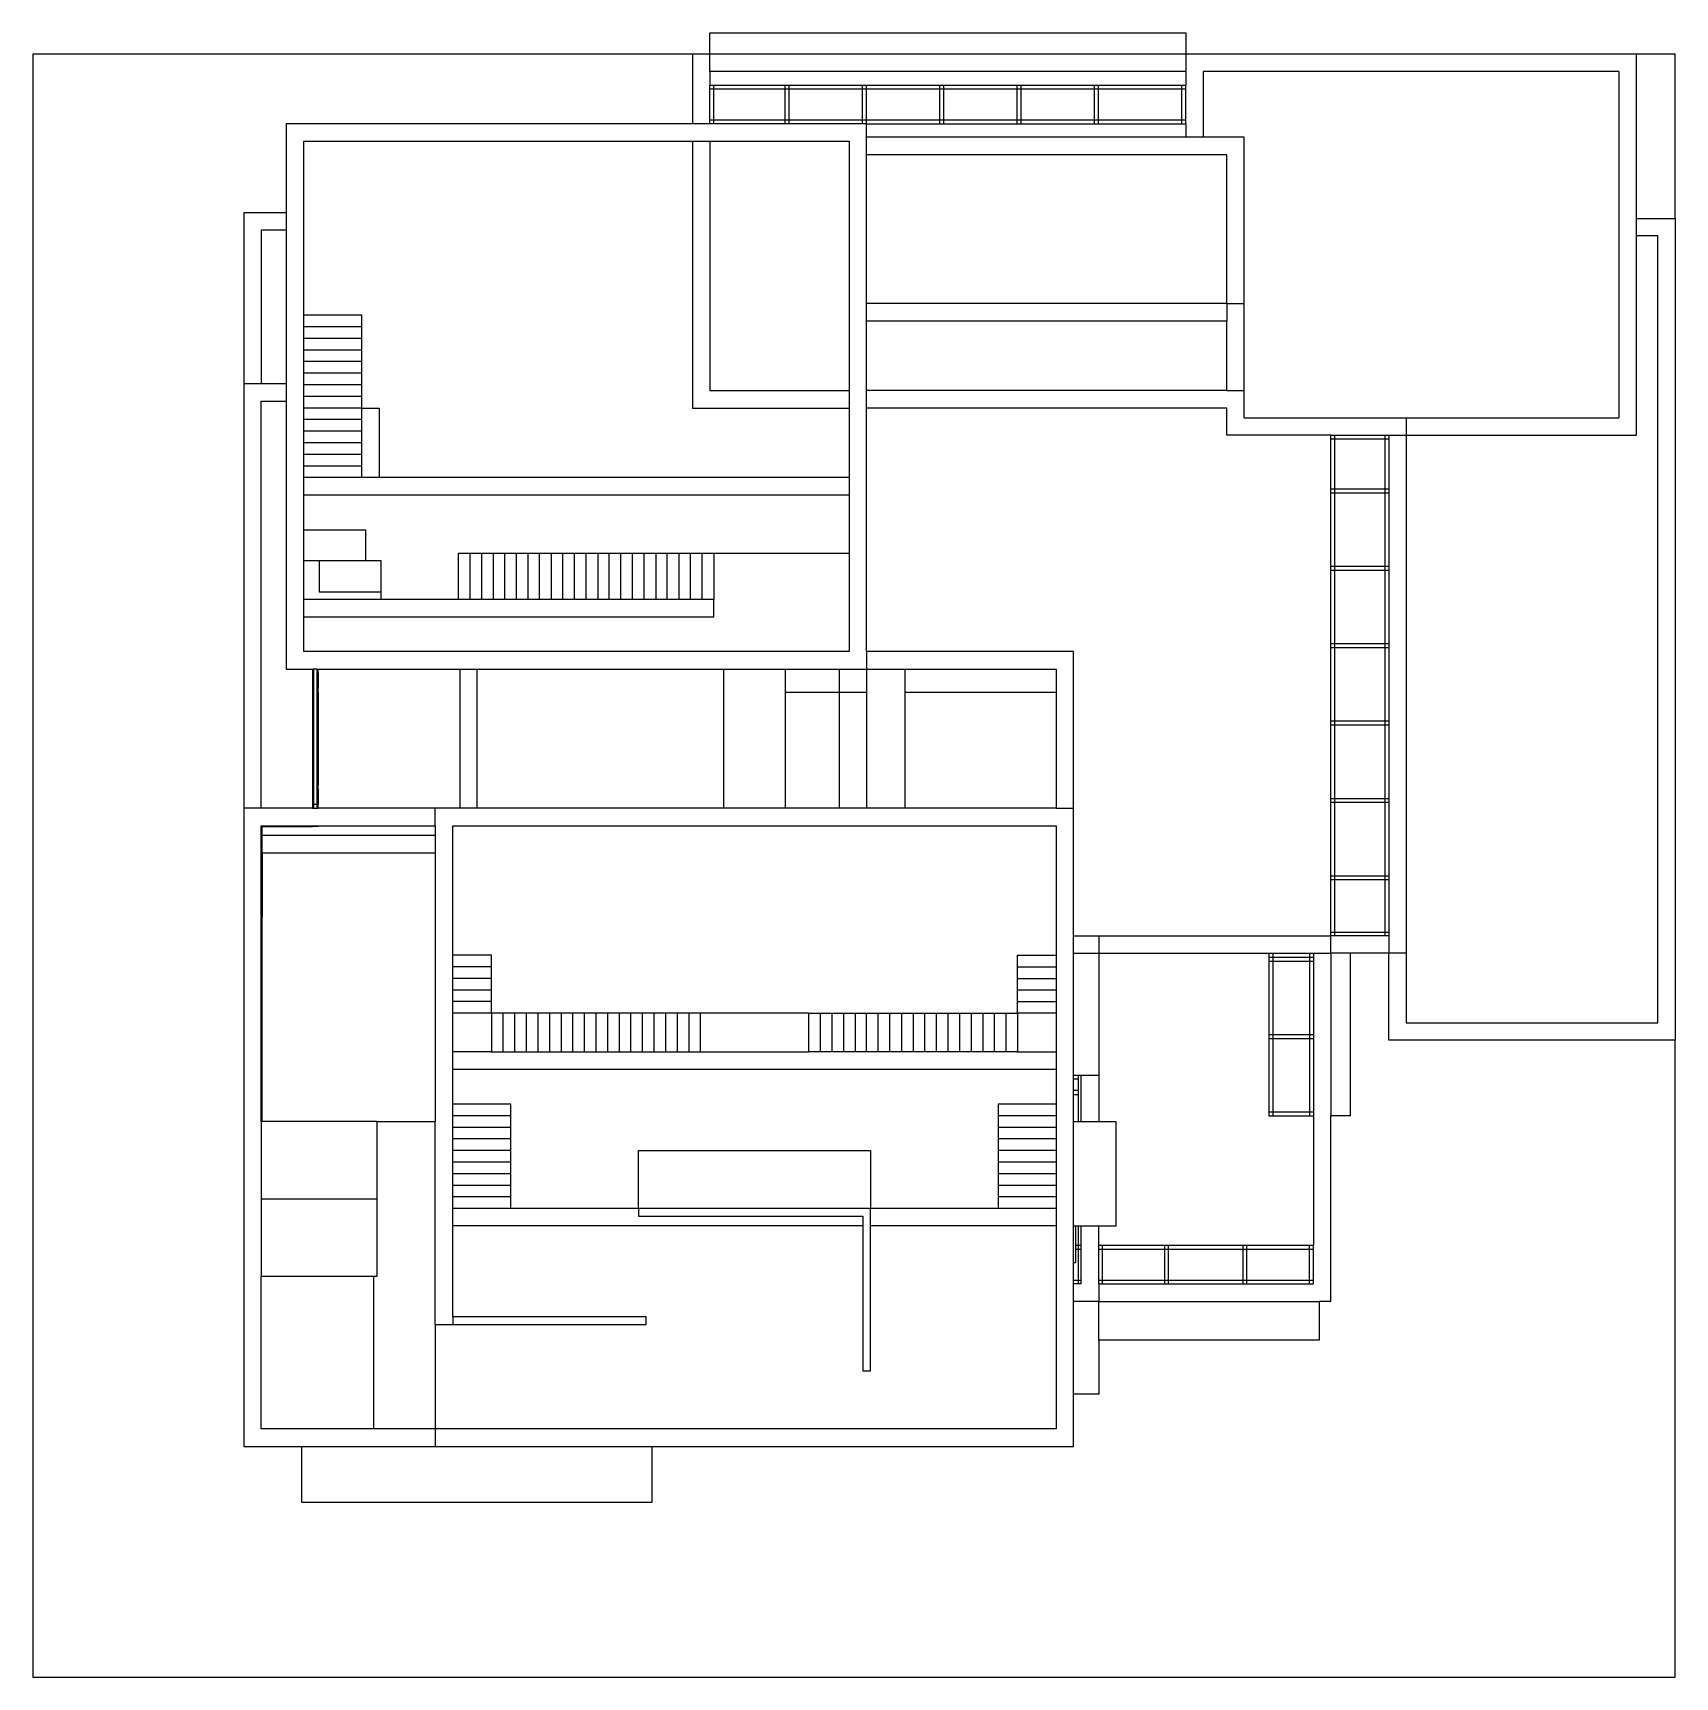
# Model space of a CAD drawing. Extents: x -21131 to 21319, y -23806 to 18710.
import ezdxf

# ---------------------------------------------------------------- set-up
doc = ezdxf.new("R2010")
doc.units = 0
doc.layers.get('0').update_dxf_attribs({"linetype": 'CONTINUOUS'})
doc.layers.add('SECTIONCUTEDGES', color=7, linetype='CONTINUOUS')

msp = doc.modelspace()

# ---------------------------------------------------------------- linework, layer by layer
for p, q in [((-3631, 18710), (8669, 18710)), ((-3631, 18160), (-3631, 18710)), ((8669, 18710), (8669, 18160)), ((-21131, 18160), (-21131, -23806)), ((-4081, 18160), (-21131, 18160)), ((-4081, 18160), (-4081, 16360)), ((-3631, 18160), (-4081, 18160)), ((8669, 18160), (-3631, 18160)), ((-3631, 17710), (-3631, 18160)), ((8669, 18160), (8669, 17710)), ((20319, 18160), (8669, 18160)), ((20319, 13910), (20319, 18160)), ((21319, 18160), (20319, 18160)), ((21319, 13910), (21319, 18160)), ((8669, 17710), (-3631, 17710)), ((-3631, 17710), (-3631, 17360)), ((8669, 17710), (8669, 17360)), ((9119, 17710), (9119, 16010)), ((19869, 17710), (9119, 17710)), ((19869, 17710), (19869, 8760)), ((-3631, 17260), (-3631, 17360)), ((-3631, 17360), (-3531, 17360)), ((-3631, 17260), (-3531, 17260)), ((-3631, 16460), (-3631, 17260)), ((-3531, 17360), (-1685, 17360)), ((-3531, 17260), (-3531, 17360)), ((-3531, 17260), (-1685, 17260)), ((-3531, 16460), (-3531, 17260)), ((-1685, 17360), (-1585, 17360)), ((-1685, 17260), (-1685, 17360)), ((-1685, 17260), (-1585, 17260)), ((-1685, 16460), (-1685, 17260)), ((-1585, 17260), (-1585, 17360)), ((-1585, 17360), (315, 17360)), ((-1585, 16460), (-1585, 17260)), ((-1585, 17260), (315, 17260)), ((315, 17360), (415, 17360)), ((315, 17260), (315, 17360)), ((315, 16460), (315, 17260)), ((315, 17260), (415, 17260)), ((415, 17260), (415, 17360)), ((415, 17360), (2315, 17360)), ((415, 16460), (415, 17260)), ((415, 17260), (2315, 17260)), ((2315, 17360), (2415, 17360)), ((2315, 17260), (2315, 17360)), ((2315, 16460), (2315, 17260)), ((2315, 17260), (2415, 17260)), ((2415, 17260), (2415, 17360)), ((2415, 17360), (4315, 17360)), ((2415, 16460), (2415, 17260)), ((2415, 17260), (4315, 17260)), ((4315, 17360), (4415, 17360)), ((4315, 17260), (4315, 17360)), ((4315, 16460), (4315, 17260)), ((4315, 17260), (4415, 17260)), ((4415, 17260), (4415, 17360)), ((4415, 17360), (6315, 17360)), ((4415, 16460), (4415, 17260)), ((4415, 17260), (6315, 17260)), ((6315, 17360), (6415, 17360)), ((6315, 17260), (6315, 17360)), ((6315, 16460), (6315, 17260)), ((6315, 17260), (6415, 17260)), ((6415, 17260), (6415, 17360)), ((6415, 17360), (8569, 17360)), ((6415, 16460), (6415, 17260)), ((6415, 17260), (8569, 17260)), ((8569, 17360), (8669, 17360)), ((8569, 17260), (8569, 17360)), ((8569, 16460), (8569, 17260)), ((8569, 17260), (8669, 17260)), ((8669, 17260), (8669, 17360)), ((8669, 16460), (8669, 17260)), ((-3631, 16360), (-3631, 16460)), ((-3631, 16460), (-3531, 16460)), ((-3531, 16360), (-3531, 16460)), ((-3531, 16460), (-1685, 16460)), ((-1685, 16360), (-1685, 16460)), ((-1685, 16460), (-1585, 16460)), ((-1585, 16360), (-1585, 16460)), ((-1585, 16460), (315, 16460)), ((315, 16360), (315, 16460)), ((315, 16460), (415, 16460)), ((415, 16360), (415, 16460)), ((415, 16460), (2315, 16460)), ((419, 16360), (2315, 16360)), ((2315, 16360), (2315, 16460)), ((2315, 16460), (2415, 16460)), ((2315, 16360), (2415, 16360)), ((2415, 16360), (2415, 16460)), ((2415, 16460), (4315, 16460)), ((2415, 16360), (4315, 16360)), ((4315, 16360), (4315, 16460)), ((4315, 16460), (4415, 16460)), ((4315, 16360), (4415, 16360)), ((4415, 16360), (4415, 16460)), ((4415, 16460), (6315, 16460)), ((4415, 16360), (6315, 16360)), ((6315, 16360), (6315, 16460)), ((6315, 16460), (6415, 16460)), ((6315, 16360), (6415, 16360)), ((6415, 16360), (6415, 16460)), ((6415, 16460), (8569, 16460)), ((6415, 16360), (8569, 16360)), ((8569, 16360), (8569, 16460)), ((8569, 16460), (8669, 16460)), ((8569, 16360), (8669, 16360)), ((8669, 16360), (8669, 16460)), ((8669, 16360), (8669, 16010)), ((-4081, 15910), (-4081, 9010)), ((-3631, 15910), (-3631, 9460)), ((8669, 16010), (419, 16010)), ((9119, 16010), (8669, 16010)), ((10181, 16010), (9119, 16010)), ((10181, 11710), (10181, 16010)), ((9731, 15560), (419, 15560)), ((9731, 11710), (9731, 15560)), ((-15681, 14056), (-15681, 9639)), ((-14581, 14056), (-15681, 14056)), ((-14581, 13606), (-15231, 13606)), ((-15231, 13606), (-15231, 9639)), ((20319, 13910), (21319, 13910)), ((20319, 13460), (20319, 13910)), ((21319, 13910), (21319, -7340)), ((20869, 13460), (20319, 13460)), ((20319, 8310), (20319, 13460)), ((20869, -6890), (20869, 13460)), ((9731, 11710), (419, 11710)), ((9731, 11710), (10181, 11710)), ((9731, 11710), (9731, 11260)), ((10181, 9460), (10181, 11710)), ((-12631, 11410), (-14131, 11410)), ((-12631, 11110), (-14131, 11110)), ((-12631, 11110), (-12631, 11410)), ((-12631, 10810), (-12631, 11110)), ((9731, 11260), (419, 11260)), ((9731, 9460), (9731, 11260)), ((-12631, 10810), (-14131, 10810)), ((-12631, 10510), (-12631, 10810)), ((-12631, 10510), (-14131, 10510)), ((-12631, 10210), (-14131, 10210)), ((-12631, 10210), (-12631, 10510)), ((-12631, 9910), (-12631, 10210)), ((-12631, 9910), (-14131, 9910)), ((-12631, 9610), (-12631, 9910)), ((-15231, 9639), (-15681, 9639)), ((-15681, 9639), (-15681, -1340)), ((-14581, 9639), (-15231, 9639)), ((-12631, 9610), (-14131, 9610)), ((-12631, 9310), (-12631, 9610)), ((-3631, 9460), (-31, 9460)), ((9731, 9460), (419, 9460)), ((9731, 9460), (10181, 9460)), ((10181, 8760), (10181, 9460)), ((-15231, -1340), (-15231, 9189)), ((-15231, 9189), (-14581, 9189)), ((-12631, 9310), (-14131, 9310)), ((-12631, 9010), (-14131, 9010)), ((-12631, 9010), (-12631, 9310)), ((-12631, 9010), (-12181, 9010)), ((-12631, 8710), (-12631, 9010)), ((-12181, 9010), (-12181, 7210)), ((-4081, 9010), (-31, 9010)), ((9731, 9010), (419, 9010)), ((9731, 8310), (9731, 9010)), ((-12631, 8710), (-14131, 8710)), ((-12631, 8410), (-12631, 8710)), ((10181, 8760), (14369, 8760)), ((14369, 8760), (14369, 8310)), ((14369, 8760), (19869, 8760)), ((-12631, 8410), (-14131, 8410)), ((-12631, 8110), (-14131, 8110)), ((-12631, 8110), (-12631, 8410)), ((-12631, 7810), (-12631, 8110)), ((12419, 8310), (9731, 8310)), ((12419, 8310), (12519, 8310)), ((12419, 8210), (12419, 8310)), ((12419, 8210), (12519, 8210)), ((12419, 6917), (12419, 8210)), ((12519, 8310), (13819, 8310)), ((12519, 8310), (12519, 8210)), ((12519, 8210), (13819, 8210)), ((12519, 8210), (12519, 6917)), ((13819, 8310), (13919, 8310)), ((13819, 8310), (13819, 8210)), ((13819, 8210), (13919, 8210)), ((13819, 8210), (13819, 6917)), ((13919, 8310), (13919, 8210)), ((13919, 8310), (14369, 8310)), ((13919, 8210), (13919, 6917)), ((14369, 8310), (14369, -5090)), ((14369, 8310), (20319, 8310)), ((-12631, 7810), (-14131, 7810)), ((-12631, 7510), (-12631, 7810)), ((-12631, 7510), (-14131, 7510)), ((-12631, 7210), (-12631, 7510)), ((-12631, 7210), (-14131, 7210)), ((-12181, 7210), (-12631, 7210)), ((-31, 7210), (-12181, 7210)), ((12419, 6917), (12519, 6917)), ((12419, 6817), (12419, 6917)), ((12419, 6817), (12519, 6817)), ((12419, 4917), (12419, 6817)), ((12519, 6917), (13819, 6917)), ((12519, 6917), (12519, 6817)), ((12519, 6817), (13819, 6817)), ((12519, 6817), (12519, 4917)), ((13819, 6917), (13919, 6917)), ((13819, 6917), (13819, 6817)), ((13819, 6817), (13919, 6817)), ((13819, 6817), (13819, 4917)), ((13919, 6917), (13919, 6817)), ((13919, 6817), (13919, 4917)), ((-31, 6760), (-14131, 6760)), ((-14131, 5860), (-12531, 5860)), ((-12531, 5860), (-12531, 5060)), ((-10131, 4060), (-10131, 5260)), ((-10131, 5260), (-9831, 5260)), ((-9831, 5260), (-9531, 5260)), ((-9831, 4060), (-9831, 5260)), ((-9531, 5260), (-9231, 5260)), ((-9531, 5260), (-9531, 4060)), ((-9231, 5260), (-8931, 5260)), ((-9231, 5260), (-9231, 4060)), ((-8931, 5260), (-8631, 5260)), ((-8931, 4060), (-8931, 5260)), ((-8631, 5260), (-8331, 5260)), ((-8631, 4060), (-8631, 5260)), ((-8331, 5260), (-8031, 5260)), ((-8331, 4060), (-8331, 5260)), ((-8031, 5260), (-7731, 5260)), ((-8031, 4060), (-8031, 5260)), ((-7731, 5260), (-7431, 5260)), ((-7731, 5260), (-7731, 4060)), ((-7431, 5260), (-7131, 5260)), ((-7431, 4060), (-7431, 5260)), ((-7131, 5260), (-6831, 5260)), ((-7131, 4060), (-7131, 5260)), ((-6831, 5260), (-6531, 5260)), ((-6831, 4060), (-6831, 5260)), ((-6531, 5260), (-6231, 5260)), ((-6531, 5260), (-6531, 4060)), ((-6231, 5260), (-5931, 5260)), ((-6231, 4060), (-6231, 5260)), ((-5931, 5260), (-5631, 5260)), ((-5931, 4060), (-5931, 5260)), ((-5631, 5260), (-5331, 5260)), ((-5631, 4060), (-5631, 5260)), ((-5331, 5260), (-5031, 5260)), ((-5331, 4060), (-5331, 5260)), ((-5031, 5260), (-4731, 5260)), ((-5031, 5260), (-5031, 4060)), ((-4731, 5260), (-4431, 5260)), ((-4731, 4060), (-4731, 5260)), ((-4431, 5260), (-4131, 5260)), ((-4431, 5260), (-4431, 4060)), ((-4131, 5260), (-3831, 5260)), ((-4131, 4060), (-4131, 5260)), ((-3831, 5260), (-3531, 5260)), ((-3831, 4060), (-3831, 5260)), ((-3531, 5260), (-31, 5260)), ((-3531, 5260), (-3531, 4060)), ((-13731, 5060), (-14131, 5060)), ((-13731, 5060), (-13731, 4260)), ((-12531, 5060), (-13731, 5060)), ((-12131, 5060), (-12531, 5060)), ((-12131, 4260), (-12131, 5060)), ((12419, 4917), (12519, 4917)), ((12419, 4817), (12419, 4917)), ((12419, 4817), (12519, 4817)), ((12419, 2917), (12419, 4817)), ((12519, 4917), (13819, 4917)), ((12519, 4917), (12519, 4817)), ((12519, 4817), (13819, 4817)), ((12519, 4817), (12519, 2917)), ((13819, 4917), (13919, 4917)), ((13819, 4917), (13819, 4817)), ((13819, 4817), (13919, 4817)), ((13819, 4817), (13819, 2917)), ((13919, 4917), (13919, 4817)), ((13919, 4817), (13919, 2917)), ((-13731, 4260), (-12131, 4260)), ((-12131, 4060), (-12131, 4260)), ((-12131, 4060), (-14131, 4060)), ((-10131, 4060), (-12131, 4060)), ((-9831, 4060), (-10131, 4060)), ((-9531, 4060), (-9831, 4060)), ((-9231, 4060), (-9531, 4060)), ((-8931, 4060), (-9231, 4060)), ((-8631, 4060), (-8931, 4060)), ((-8331, 4060), (-8631, 4060)), ((-8031, 4060), (-8331, 4060)), ((-7731, 4060), (-8031, 4060)), ((-7431, 4060), (-7731, 4060)), ((-7131, 4060), (-7431, 4060)), ((-6831, 4060), (-7131, 4060)), ((-6531, 4060), (-6831, 4060)), ((-6231, 4060), (-6531, 4060)), ((-5931, 4060), (-6231, 4060)), ((-5631, 4060), (-5931, 4060)), ((-5331, 4060), (-5631, 4060)), ((-5031, 4060), (-5331, 4060)), ((-4731, 4060), (-5031, 4060)), ((-4431, 4060), (-4731, 4060)), ((-4131, 4060), (-4431, 4060)), ((-3831, 4060), (-4131, 4060)), ((-3531, 4060), (-3831, 4060)), ((-3531, 3610), (-3531, 4060)), ((-14131, 3610), (-3531, 3610)), ((12419, 2917), (12519, 2917)), ((12419, 2817), (12419, 2917)), ((12419, 2817), (12519, 2817)), ((12419, 917), (12419, 2817)), ((12519, 2917), (13819, 2917)), ((12519, 2917), (12519, 2817)), ((12519, 2817), (13819, 2817)), ((12519, 2817), (12519, 917)), ((13819, 2917), (13919, 2917)), ((13819, 2917), (13819, 2817)), ((13819, 2817), (13919, 2817)), ((13819, 2817), (13819, 917)), ((13919, 2917), (13919, 2817)), ((13919, 2817), (13919, 917)), ((-13906, 2160), (-13906, 1760)), ((-13756, 2160), (-13756, 1760)), ((-10098, 2260), (-10098, -1340)), ((-9648, -1340), (-9648, 2260)), ((-3279, 2260), (-3279, -1340)), ((-1679, 1660), (-1679, 2260)), ((-281, 1660), (-281, 2260)), ((419, 2260), (419, 1660)), ((1419, 1660), (1419, 2260)), ((-13906, 1660), (-13906, -740)), ((-13756, 1660), (-13756, -740)), ((-1679, 1660), (-281, 1660)), ((-1679, -1340), (-1679, 1660)), ((-281, -1340), (-281, 1660)), ((-281, 1660), (419, 1660)), ((419, 1660), (419, -1340)), ((1419, 1660), (5321, 1660)), ((1419, -1340), (1419, 1660)), ((12419, 917), (12519, 917)), ((12419, 817), (12419, 917)), ((12519, 917), (13819, 917)), ((12519, 917), (12519, 817)), ((13819, 917), (13919, 917)), ((13819, 917), (13819, 817)), ((13919, 917), (13919, 817)), ((12419, 817), (12519, 817)), ((12419, -1083), (12419, 817)), ((12519, 817), (13819, 817)), ((12519, 817), (12519, -1083)), ((13819, 817), (13919, 817)), ((13819, 817), (13819, -1083)), ((13919, 817), (13919, -1083)), ((-13906, -840), (-13906, -1240)), ((-13756, -840), (-13756, -1240)), ((12419, -1083), (12519, -1083)), ((12419, -1183), (12419, -1083)), ((12419, -1183), (12519, -1183)), ((12419, -3083), (12419, -1183)), ((12519, -1083), (13819, -1083)), ((12519, -1083), (12519, -1183)), ((12519, -1183), (13819, -1183)), ((12519, -1183), (12519, -3083)), ((13819, -1083), (13919, -1083)), ((13819, -1083), (13819, -1183)), ((13819, -1183), (13919, -1183)), ((13819, -1183), (13819, -3083)), ((13919, -1083), (13919, -1183)), ((13919, -1183), (13919, -3083)), ((-15206, -1815), (-15231, -1815)), ((-15206, -1790), (-15206, -1815)), ((-15206, -1815), (-13906, -1815)), ((-15206, -2043), (-15206, -1815)), ((-10729, -2043), (-15206, -2043)), ((-15206, -2493), (-15206, -2043)), ((-13906, -1790), (-13906, -1815)), ((-13756, -1815), (-13906, -1815)), ((-13756, -1815), (-13756, -1790)), ((-15206, -2493), (-10729, -2493)), ((-15206, -2493), (-15206, -4165)), ((12419, -3083), (12519, -3083)), ((12419, -3183), (12419, -3083)), ((12419, -3183), (12519, -3183)), ((12419, -4540), (12419, -3183)), ((12519, -3083), (13819, -3083)), ((12519, -3083), (12519, -3183)), ((12519, -3183), (13819, -3183)), ((12519, -3183), (12519, -4540)), ((13819, -3083), (13919, -3083)), ((13819, -3083), (13819, -3183)), ((13819, -3183), (13919, -3183)), ((13819, -3183), (13819, -4540)), ((13919, -3083), (13919, -3183)), ((13919, -3183), (13919, -4540)), ((-15206, -4165), (-15231, -4165)), ((-15206, -4265), (-15206, -4165)), ((-15206, -4265), (-15231, -4265)), ((-15206, -6665), (-15206, -4265)), ((5771, -4640), (6419, -4640)), ((6419, -4640), (12419, -4640)), ((6419, -4640), (6419, -5090)), ((12419, -4540), (12519, -4540)), ((12419, -4640), (12419, -4540)), ((12419, -5090), (12419, -4640)), ((12519, -4640), (12419, -4640)), ((12519, -4540), (12519, -4640)), ((12519, -4540), (13819, -4540)), ((13819, -4640), (12519, -4640)), ((13819, -4540), (13819, -4640)), ((13819, -4540), (13919, -4540)), ((13919, -4640), (13819, -4640)), ((13919, -4540), (13919, -4640)), ((13919, -4640), (13919, -5090)), ((5771, -5090), (6419, -5090)), ((6419, -5090), (6419, -8240)), ((6419, -5090), (10819, -5090)), ((10819, -5090), (10919, -5090)), ((10819, -5090), (10819, -5190)), ((10919, -5090), (11869, -5090)), ((10919, -5090), (10919, -5190)), ((11869, -5090), (11969, -5090)), ((11869, -5090), (11869, -5190)), ((11969, -5090), (12419, -5090)), ((11969, -5090), (11969, -5190)), ((12919, -5090), (12419, -5090)), ((12419, -5090), (12419, -9290)), ((12919, -5090), (12919, -9290)), ((13919, -5090), (12919, -5090)), ((14369, -5090), (13919, -5090)), ((13919, -7340), (13919, -5090)), ((14369, -5090), (14369, -6890)), ((-9279, -5140), (-10279, -5140)), ((-9279, -5440), (-10279, -5440)), ((-9279, -5440), (-9279, -5140)), ((-9279, -5740), (-9279, -5440)), ((4321, -5140), (5321, -5140)), ((4321, -5440), (4321, -5140)), ((4321, -5440), (5321, -5440)), ((4321, -5740), (4321, -5440)), ((10819, -5190), (10919, -5190)), ((10819, -5190), (10819, -5290)), ((10819, -5290), (10919, -5290)), ((10819, -5290), (10819, -7190)), ((10919, -5190), (11869, -5190)), ((10919, -5190), (10919, -5290)), ((10919, -5290), (11869, -5290)), ((10919, -5290), (10919, -7190)), ((11869, -5190), (11969, -5190)), ((11869, -5190), (11869, -5290)), ((11869, -5290), (11969, -5290)), ((11869, -5290), (11869, -7190)), ((11969, -5190), (11969, -5290)), ((11969, -5290), (11969, -7190)), ((-9279, -5740), (-10279, -5740)), ((-9279, -6040), (-9279, -5740)), ((4321, -5740), (5321, -5740)), ((4321, -6040), (4321, -5740)), ((-9279, -6040), (-10279, -6040)), ((-9279, -6340), (-10279, -6340)), ((-9279, -6340), (-9279, -6040)), ((-9279, -6640), (-9279, -6340)), ((5321, -6040), (4321, -6040)), ((4321, -6340), (4321, -6040)), ((4321, -6340), (5321, -6340)), ((4321, -6640), (4321, -6340)), ((-15206, -6665), (-15231, -6665)), ((-15206, -6765), (-15231, -6765)), ((-15206, -6765), (-15206, -6665)), ((-15206, -9165), (-15206, -6765)), ((-9279, -6640), (-10279, -6640)), ((-8979, -6640), (-9279, -6640)), ((-9279, -6640), (-9279, -7640)), ((-8679, -6640), (-8979, -6640)), ((-8979, -6640), (-8979, -7640)), ((-8379, -6640), (-8679, -6640)), ((-8679, -6640), (-8679, -7640)), ((-8079, -6640), (-8379, -6640)), ((-8379, -6640), (-8379, -7640)), ((-7779, -6640), (-8079, -6640)), ((-8079, -6640), (-8079, -7640)), ((-7479, -6640), (-7779, -6640)), ((-7779, -6640), (-7779, -7640)), ((-7179, -6640), (-7479, -6640)), ((-7479, -6640), (-7479, -7640)), ((-6879, -6640), (-7179, -6640)), ((-7179, -6640), (-7179, -7640)), ((-6579, -6640), (-6879, -6640)), ((-6879, -6640), (-6879, -7640)), ((-6279, -6640), (-6579, -6640)), ((-6579, -6640), (-6579, -7640)), ((-5979, -6640), (-6279, -6640)), ((-6279, -6640), (-6279, -7640)), ((-5679, -6640), (-5979, -6640)), ((-5979, -6640), (-5979, -7640)), ((-5379, -6640), (-5679, -6640)), ((-5679, -6640), (-5679, -7640)), ((-5079, -6640), (-5379, -6640)), ((-5379, -6640), (-5379, -7640)), ((-4779, -6640), (-5079, -6640)), ((-5079, -6640), (-5079, -7640)), ((-4479, -6640), (-4779, -6640)), ((-4779, -6640), (-4779, -7640)), ((-4179, -6640), (-4479, -6640)), ((-4479, -6640), (-4479, -7640)), ((-3879, -6640), (-4179, -6640)), ((-4179, -6640), (-4179, -7640)), ((-1079, -6640), (-3879, -6640)), ((-3879, -6640), (-3879, -7640)), ((-1079, -6640), (-1079, -7640)), ((-1079, -6640), (-779, -6640)), ((-779, -6640), (-779, -7640)), ((-779, -6640), (-479, -6640)), ((-479, -6640), (-179, -6640)), ((-479, -6640), (-479, -7640)), ((-179, -6640), (121, -6640)), ((-179, -6640), (-179, -7640)), ((121, -6640), (421, -6640)), ((121, -6640), (121, -7640)), ((421, -6640), (721, -6640)), ((421, -7640), (421, -6640)), ((721, -6640), (1021, -6640)), ((721, -7640), (721, -6640)), ((1021, -6640), (1321, -6640)), ((1021, -7640), (1021, -6640)), ((1321, -6640), (1621, -6640)), ((1321, -6640), (1321, -7640)), ((1621, -6640), (1921, -6640)), ((1621, -6640), (1621, -7640)), ((1921, -6640), (2221, -6640)), ((1921, -6640), (1921, -7640)), ((2221, -6640), (2221, -7640)), ((2221, -6640), (2521, -6640)), ((2521, -6640), (2821, -6640)), ((2521, -6640), (2521, -7640)), ((2821, -6640), (3121, -6640)), ((2821, -6640), (2821, -7640)), ((3121, -6640), (3421, -6640)), ((3121, -6640), (3121, -7640)), ((3421, -6640), (3721, -6640)), ((3421, -6640), (3421, -7640)), ((3721, -6640), (4021, -6640)), ((3721, -6640), (3721, -7640)), ((4021, -6640), (4321, -6640)), ((4021, -6640), (4021, -7640)), ((5321, -6640), (4321, -6640)), ((4321, -6640), (4321, -7640)), ((10819, -7190), (10919, -7190)), ((10819, -7190), (10819, -7290)), ((10919, -7190), (11869, -7190)), ((10919, -7190), (10919, -7290)), ((11869, -7190), (11969, -7190)), ((11869, -7190), (11869, -7290)), ((11969, -7190), (11969, -7290)), ((14369, -6890), (20869, -6890)), ((-9279, -7640), (-10279, -7640)), ((-9279, -7640), (-8979, -7640)), ((-8979, -7640), (-8679, -7640)), ((-8679, -7640), (-8379, -7640)), ((-8379, -7640), (-8079, -7640)), ((-8079, -7640), (-7779, -7640)), ((-7779, -7640), (-7479, -7640)), ((-7479, -7640), (-7179, -7640)), ((-7179, -7640), (-6879, -7640)), ((-6879, -7640), (-6579, -7640)), ((-6579, -7640), (-6279, -7640)), ((-6279, -7640), (-5979, -7640)), ((-5979, -7640), (-5679, -7640)), ((-5679, -7640), (-5379, -7640)), ((-5379, -7640), (-5079, -7640)), ((-5079, -7640), (-4779, -7640)), ((-4779, -7640), (-4479, -7640)), ((-4479, -7640), (-4179, -7640)), ((-4179, -7640), (-3879, -7640)), ((-3879, -7640), (-1079, -7640)), ((-779, -7640), (-1079, -7640)), ((-479, -7640), (-779, -7640)), ((-179, -7640), (-479, -7640)), ((121, -7640), (-179, -7640)), ((421, -7640), (121, -7640)), ((721, -7640), (421, -7640)), ((1021, -7640), (721, -7640)), ((1321, -7640), (1021, -7640)), ((1621, -7640), (1321, -7640)), ((1921, -7640), (1621, -7640)), ((2221, -7640), (1921, -7640)), ((2521, -7640), (2221, -7640)), ((2821, -7640), (2521, -7640)), ((3121, -7640), (2821, -7640)), ((3421, -7640), (3121, -7640)), ((3721, -7640), (3421, -7640)), ((4021, -7640), (3721, -7640)), ((4321, -7640), (4021, -7640)), ((4321, -7640), (5321, -7640)), ((10819, -7290), (10919, -7290)), ((10819, -7290), (10819, -9190)), ((10919, -7290), (10919, -9190)), ((10919, -7290), (11869, -7290)), ((11869, -7290), (11969, -7290)), ((11869, -7290), (11869, -9190)), ((11969, -7290), (11969, -9190)), ((21319, -7340), (13919, -7340)), ((21319, -23806), (21319, -7340)), ((-10279, -8090), (5321, -8090)), ((5771, -8240), (5894, -8240)), ((5771, -8340), (5894, -8340)), ((5894, -8240), (5969, -8240)), ((5894, -8340), (5894, -8240)), ((5894, -8640), (5894, -8340)), ((5969, -9440), (5969, -8240)), ((5969, -8240), (6419, -8240)), ((6419, -8240), (6419, -9440)), ((5894, -8640), (5771, -8640)), ((5771, -8740), (5894, -8740)), ((5894, -8740), (5894, -8640)), ((5894, -9440), (5894, -8740)), ((-15206, -9165), (-15231, -9165)), ((-15206, -9265), (-15231, -9265)), ((-15206, -9265), (-15206, -9165)), ((-15206, -9440), (-15206, -9265)), ((-8779, -8990), (-10279, -8990)), ((-8779, -9290), (-10279, -9290)), ((-8779, -9290), (-8779, -8990)), ((-8779, -9590), (-8779, -9290)), ((3821, -8990), (3821, -9290)), ((5321, -8990), (3821, -8990)), ((5321, -9290), (3821, -9290)), ((3821, -9290), (3821, -9590)), ((10819, -9190), (10819, -9290)), ((10819, -9190), (10919, -9190)), ((10819, -9290), (10919, -9290)), ((10919, -9190), (10919, -9290)), ((10919, -9190), (11869, -9190)), ((10919, -9290), (11869, -9290)), ((11869, -9190), (11869, -9290)), ((11869, -9190), (11969, -9190)), ((11869, -9290), (11969, -9290)), ((11969, -9190), (11969, -9290)), ((11969, -9290), (11969, -12640)), ((12419, -14090), (12419, -9290)), ((12919, -9290), (12419, -9290)), ((-12229, -9440), (-10729, -9440)), ((-8779, -9590), (-10279, -9590)), ((-8779, -9890), (-8779, -9590)), ((5321, -9590), (3821, -9590)), ((3821, -9590), (3821, -9890)), ((5771, -9440), (5894, -9440)), ((5894, -9440), (5969, -9440)), ((5969, -9440), (6419, -9440)), ((6419, -9440), (6871, -9440)), ((6871, -12140), (6871, -9440)), ((-8779, -9890), (-10279, -9890)), ((-8779, -10190), (-10279, -10190)), ((-8779, -10190), (-8779, -9890)), ((-8779, -10490), (-8779, -10190)), ((-5479, -10190), (521, -10190)), ((-5479, -11690), (-5479, -10190)), ((521, -10190), (521, -11690)), ((3821, -9890), (3821, -10190)), ((5321, -9890), (3821, -9890)), ((3821, -10190), (3821, -10490)), ((5321, -10190), (3821, -10190)), ((-8779, -10490), (-10279, -10490)), ((-8779, -10790), (-8779, -10490)), ((5321, -10490), (3821, -10490)), ((3821, -10490), (3821, -10790)), ((-8779, -10790), (-10279, -10790)), ((-8779, -11090), (-8779, -10790)), ((5321, -10790), (3821, -10790)), ((3821, -10790), (3821, -11090)), ((-8779, -11090), (-10279, -11090)), ((-8779, -11390), (-10279, -11390)), ((-8779, -11390), (-8779, -11090)), ((-8779, -11690), (-8779, -11390)), ((3821, -11090), (3821, -11390)), ((5321, -11090), (3821, -11090)), ((5321, -11390), (3821, -11390)), ((3821, -11390), (3821, -11690)), ((-8779, -11690), (-10279, -11690)), ((-5479, -11690), (-8779, -11690)), ((3821, -11690), (521, -11690)), ((5321, -11690), (3821, -11690)), ((321, -12140), (-10279, -12140)), ((5321, -12140), (521, -12140)), ((5771, -12140), (5819, -12140)), ((5819, -12140), (5819, -12640)), ((5819, -12140), (5894, -12140)), ((5894, -12140), (5969, -12140)), ((5894, -12640), (5894, -12140)), ((5969, -12140), (6419, -12140)), ((5969, -12640), (5969, -12140)), ((6419, -12140), (6871, -12140)), ((6419, -12640), (6419, -12140)), ((5819, -12640), (5894, -12640)), ((5819, -12640), (5819, -12740)), ((5819, -12740), (5894, -12740)), ((5819, -12740), (5819, -13090)), ((5894, -12640), (5969, -12640)), ((5894, -12740), (5894, -12640)), ((5894, -12740), (5969, -12740)), ((5894, -13540), (5894, -12740)), ((5969, -12740), (5969, -12640)), ((5969, -13540), (5969, -12740)), ((6419, -12740), (6419, -12640)), ((6419, -12640), (6519, -12640)), ((6419, -13540), (6419, -12740)), ((6419, -12740), (6519, -12740)), ((6519, -12740), (6519, -12640)), ((6519, -12640), (8126, -12640)), ((6519, -13540), (6519, -12740)), ((6519, -12740), (8126, -12740)), ((8126, -12640), (8226, -12640)), ((8126, -12740), (8126, -12640)), ((8126, -13540), (8126, -12740)), ((8126, -12740), (8226, -12740)), ((8226, -12740), (8226, -12640)), ((8226, -12640), (10151, -12640)), ((8226, -13540), (8226, -12740)), ((8226, -12740), (10151, -12740)), ((10151, -12640), (10251, -12640)), ((10151, -12740), (10151, -12640)), ((10151, -13540), (10151, -12740)), ((10151, -12740), (10251, -12740)), ((10251, -12740), (10251, -12640)), ((10251, -12640), (11869, -12640)), ((10251, -13540), (10251, -12740)), ((10251, -12740), (11869, -12740)), ((11869, -12640), (11969, -12640)), ((11869, -12740), (11869, -12640)), ((11869, -12740), (11969, -12740)), ((11869, -13540), (11869, -12740)), ((11969, -12740), (11969, -12640)), ((11969, -13540), (11969, -12740)), ((5819, -13090), (5771, -13090)), ((-12329, -13440), (-12329, -17390)), ((5771, -13540), (5894, -13540)), ((5894, -13540), (5969, -13540)), ((5894, -13640), (5894, -13540)), ((5969, -13640), (5969, -13540)), ((6419, -13640), (6419, -13540)), ((6419, -13540), (6519, -13540)), ((6519, -13640), (6519, -13540)), ((6519, -13540), (8126, -13540)), ((8126, -13640), (8126, -13540)), ((8126, -13540), (8226, -13540)), ((8226, -13640), (8226, -13540)), ((8226, -13540), (10151, -13540)), ((10151, -13640), (10151, -13540)), ((10151, -13540), (10251, -13540)), ((10251, -13640), (10251, -13540)), ((10251, -13540), (11869, -13540)), ((11869, -13540), (11969, -13540)), ((11869, -13640), (11869, -13540)), ((11969, -13640), (11969, -13540)), ((5894, -13640), (5771, -13640)), ((5969, -13640), (5894, -13640)), ((6419, -13640), (6519, -13640)), ((6419, -13640), (6419, -14090)), ((6519, -13640), (8126, -13640)), ((8126, -13640), (8226, -13640)), ((8226, -13640), (10151, -13640)), ((10151, -13640), (10251, -13640)), ((10251, -13640), (11869, -13640)), ((11869, -13640), (11969, -13640)), ((6419, -14090), (5771, -14090)), ((6419, -15090), (6419, -14090)), ((6419, -14090), (12119, -14090)), ((12119, -14090), (12119, -15090)), ((12419, -14090), (12119, -14090)), ((-10729, -14690), (-10729, -17390)), ((12119, -15090), (6419, -15090)), ((6419, -15090), (6419, -16490)), ((6419, -16490), (5771, -16490)), ((-14181, -19290), (-14181, -17840)), ((-5131, -17840), (-5131, -19290)), ((-5131, -19290), (-14181, -19290)), ((-21131, -23806), (21319, -23806))]:
    msp.add_line(p, q)
at = {"layer": 'SECTIONCUTEDGES'}
for p, q in [((-4081, 16360), (-14581, 16360)), ((-14581, 16360), (-14581, 14056)), ((-3631, 16360), (-4081, 16360)), ((-3531, 16360), (-3631, 16360)), ((-1685, 16360), (-3531, 16360)), ((-1585, 16360), (-1685, 16360)), ((315, 16360), (-1585, 16360)), ((415, 16360), (315, 16360)), ((419, 16360), (415, 16360)), ((419, 16010), (419, 16360)), ((-14131, 15910), (-4081, 15910)), ((-14131, 11410), (-14131, 15910)), ((-4081, 15910), (-3631, 15910)), ((-3631, 15910), (-31, 15910)), ((-31, 15910), (-31, 14760)), ((419, 15560), (419, 16010)), ((419, 11710), (419, 15560)), ((-31, 14760), (-31, 12760)), ((-14581, 14056), (-14581, 13606)), ((-14581, 13606), (-14581, 9639)), ((-31, 12760), (-31, 9460)), ((419, 11260), (419, 11710)), ((-14131, 11110), (-14131, 11410)), ((-14131, 10810), (-14131, 11110)), ((419, 9460), (419, 11260)), ((-14131, 10510), (-14131, 10810)), ((-14131, 10210), (-14131, 10510)), ((-14131, 9910), (-14131, 10210)), ((-14131, 9610), (-14131, 9910)), ((-14581, 9639), (-14581, 9189)), ((-14131, 9310), (-14131, 9610)), ((-31, 9460), (-31, 9010)), ((419, 9010), (419, 9460)), ((-14581, 9189), (-14581, 2260)), ((-14131, 9010), (-14131, 9310)), ((-14131, 8710), (-14131, 9010)), ((-31, 9010), (-31, 7210)), ((419, 2710), (419, 9010)), ((-14131, 8410), (-14131, 8710)), ((-14131, 8110), (-14131, 8410)), ((-14131, 7810), (-14131, 8110)), ((-14131, 7510), (-14131, 7810)), ((-14131, 7210), (-14131, 7510)), ((-14131, 6760), (-14131, 7210)), ((-31, 7210), (-31, 6760)), ((-14131, 5860), (-14131, 6760)), ((-31, 6760), (-31, 5260)), ((-14131, 5060), (-14131, 5860)), ((-31, 5260), (-31, 2710)), ((-14131, 4060), (-14131, 5060)), ((-14131, 3610), (-14131, 4060)), ((-14131, 2710), (-14131, 3610)), ((-3279, 2710), (-14131, 2710)), ((-1679, 2710), (-3279, 2710)), ((-31, 2710), (-1679, 2710)), ((5771, 2710), (419, 2710)), ((419, 2710), (419, 2260)), ((5771, -1340), (5771, 2710)), ((-14581, 2260), (-13906, 2260)), ((-13906, 2260), (-13906, 2160)), ((-13906, 2260), (-13881, 2260)), ((-13906, 2160), (-13881, 2160)), ((-13781, 2260), (-13881, 2260)), ((-13881, 2260), (-13881, 2160)), ((-13881, 2160), (-13881, 1760)), ((-13781, 2260), (-13756, 2260)), ((-13781, 2160), (-13781, 2260)), ((-13781, 2160), (-13756, 2160)), ((-13781, 1760), (-13781, 2160)), ((-13756, 2160), (-13756, 2260)), ((-13756, 2260), (-10098, 2260)), ((-10098, 2260), (-9648, 2260)), ((-9648, 2260), (-3279, 2260)), ((-3279, 2260), (-1679, 2260)), ((-1679, 2260), (-281, 2260)), ((-281, 2260), (419, 2260)), ((419, 2260), (1419, 2260)), ((1419, 2260), (5321, 2260)), ((5321, 2260), (5321, 1660)), ((-13906, 1760), (-13906, 1660)), ((-13881, 1760), (-13906, 1760)), ((-13881, 1760), (-13881, 1660)), ((-13756, 1760), (-13781, 1760)), ((-13781, 1660), (-13781, 1760)), ((-13756, 1660), (-13756, 1760)), ((-13906, 1660), (-13881, 1660)), ((-13881, 1660), (-13881, -740)), ((-13781, 1660), (-13756, 1660)), ((-13781, -740), (-13781, 1660)), ((5321, 1660), (5321, -1340)), ((-13906, -740), (-13906, -840)), ((-13881, -740), (-13906, -740)), ((-13906, -840), (-13881, -840)), ((-13881, -740), (-13881, -840)), ((-13881, -840), (-13881, -1240)), ((-13756, -740), (-13781, -740)), ((-13781, -840), (-13781, -740)), ((-13781, -840), (-13756, -840)), ((-13781, -1240), (-13781, -840)), ((-13756, -840), (-13756, -740)), ((-13906, -1240), (-13906, -1340)), ((-13881, -1240), (-13906, -1240)), ((-13881, -1240), (-13881, -1340)), ((-13781, -1240), (-13881, -1240)), ((-13781, -1340), (-13781, -1240)), ((-13756, -1240), (-13781, -1240)), ((-13756, -1340), (-13756, -1240)), ((-15231, -1340), (-15681, -1340)), ((-15681, -1340), (-15681, -17840)), ((-13906, -1340), (-15231, -1340)), ((-13906, -1340), (-13881, -1340)), ((-13881, -1340), (-13781, -1340)), ((-13781, -1340), (-13756, -1340)), ((-10729, -1340), (-13756, -1340)), ((-10729, -1790), (-10729, -1340)), ((-10098, -1340), (-10729, -1340)), ((-9648, -1340), (-10098, -1340)), ((-3279, -1340), (-9648, -1340)), ((-1679, -1340), (-3279, -1340)), ((-281, -1340), (-1679, -1340)), ((419, -1340), (-281, -1340)), ((1419, -1340), (419, -1340)), ((5321, -1340), (1419, -1340)), ((5321, -1340), (5771, -1340)), ((5771, -4640), (5771, -1340)), ((-15231, -1790), (-15206, -1790)), ((-15231, -1815), (-15231, -1790)), ((-15231, -4165), (-15231, -1815)), ((-15206, -1790), (-13906, -1790)), ((-13906, -1790), (-13756, -1790)), ((-13756, -1790), (-10729, -1790)), ((-10729, -1790), (-10729, -2043)), ((-10729, -2043), (-10729, -2493)), ((-10279, -1790), (5321, -1790)), ((-10279, -5140), (-10279, -1790)), ((5321, -1790), (5321, -5140)), ((-10729, -2493), (-10729, -8090)), ((-15231, -4265), (-15231, -4165)), ((-15231, -6665), (-15231, -4265)), ((5771, -5090), (5771, -4640)), ((5771, -7790), (5771, -5090)), ((-10279, -5440), (-10279, -5140)), ((-10279, -5740), (-10279, -5440)), ((5321, -5140), (5321, -5440)), ((5321, -5440), (5321, -5740)), ((-10279, -6040), (-10279, -5740)), ((5321, -5740), (5321, -6040)), ((-10279, -6340), (-10279, -6040)), ((-10279, -6640), (-10279, -6340)), ((5321, -6040), (5321, -6340)), ((5321, -6340), (5321, -6640)), ((-15231, -6765), (-15231, -6665)), ((-15231, -9165), (-15231, -6765)), ((-10279, -7640), (-10279, -6640)), ((5321, -6640), (5321, -7640)), ((-10279, -8090), (-10279, -7640)), ((5321, -7640), (5321, -8090)), ((5771, -8090), (5771, -7790)), ((-10729, -8090), (-10729, -9440)), ((-10279, -8990), (-10279, -8090)), ((5321, -8090), (5321, -8990)), ((5771, -8240), (5771, -8090)), ((5771, -8340), (5771, -8240)), ((5771, -8640), (5771, -8340)), ((5771, -8740), (5771, -8640)), ((5771, -9440), (5771, -8740)), ((-15231, -9265), (-15231, -9165)), ((-15231, -9440), (-15231, -9265)), ((-10279, -9290), (-10279, -8990)), ((-10279, -9590), (-10279, -9290)), ((5321, -8990), (5321, -9290)), ((5321, -9290), (5321, -9590)), ((-15231, -9440), (-15231, -11440)), ((-15206, -9440), (-15231, -9440)), ((-12229, -9440), (-15206, -9440)), ((-12229, -11440), (-12229, -9440)), ((-10729, -14690), (-10729, -9440)), ((-10279, -9890), (-10279, -9590)), ((5321, -9590), (5321, -9890)), ((5771, -12140), (5771, -9440)), ((-10279, -10190), (-10279, -9890)), ((-10279, -10490), (-10279, -10190)), ((5321, -9890), (5321, -10190)), ((5321, -10190), (5321, -10490)), ((-10279, -10790), (-10279, -10490)), ((5321, -10490), (5321, -10790)), ((-10279, -11090), (-10279, -10790)), ((5321, -10790), (5321, -11090)), ((-15231, -11440), (-12229, -11440)), ((-15231, -11440), (-15231, -13440)), ((-12229, -13440), (-12229, -11440)), ((-10279, -11390), (-10279, -11090)), ((-10279, -11690), (-10279, -11390)), ((5321, -11090), (5321, -11390)), ((5321, -11390), (5321, -11690)), ((-10279, -12140), (-10279, -11690)), ((521, -11690), (-5479, -11690)), ((-5479, -11690), (-5479, -11890)), ((-5479, -11890), (321, -11890)), ((321, -11890), (321, -12140)), ((521, -12140), (521, -11690)), ((5321, -11690), (5321, -12140)), ((-10279, -14490), (-10279, -12140)), ((321, -12140), (321, -15890)), ((521, -15890), (521, -12140)), ((5321, -12140), (5321, -17390)), ((5771, -13090), (5771, -12140)), ((5771, -13540), (5771, -13090)), ((-15231, -13440), (-12329, -13440)), ((-15231, -17390), (-15231, -13440)), ((-12329, -13440), (-12229, -13440)), ((5771, -13640), (5771, -13540)), ((5771, -14090), (5771, -13640)), ((5771, -16490), (5771, -14090)), ((-10729, -14690), (-10279, -14690)), ((-5279, -14490), (-10279, -14490)), ((-10279, -14490), (-10279, -14690)), ((-10279, -14690), (-5279, -14690)), ((-5279, -14690), (-5279, -14490)), ((321, -15890), (521, -15890)), ((5771, -17840), (5771, -16490)), ((-12329, -17390), (-15231, -17390)), ((-10729, -17390), (-12329, -17390)), ((5321, -17390), (-10729, -17390)), ((-10729, -17390), (-10729, -17840)), ((-15681, -17840), (-14181, -17840)), ((-14181, -17840), (-10729, -17840)), ((-10729, -17840), (-5131, -17840)), ((-5131, -17840), (5771, -17840))]:
    msp.add_line(p, q, dxfattribs=at)

doc.saveas('drawing.dxf')
